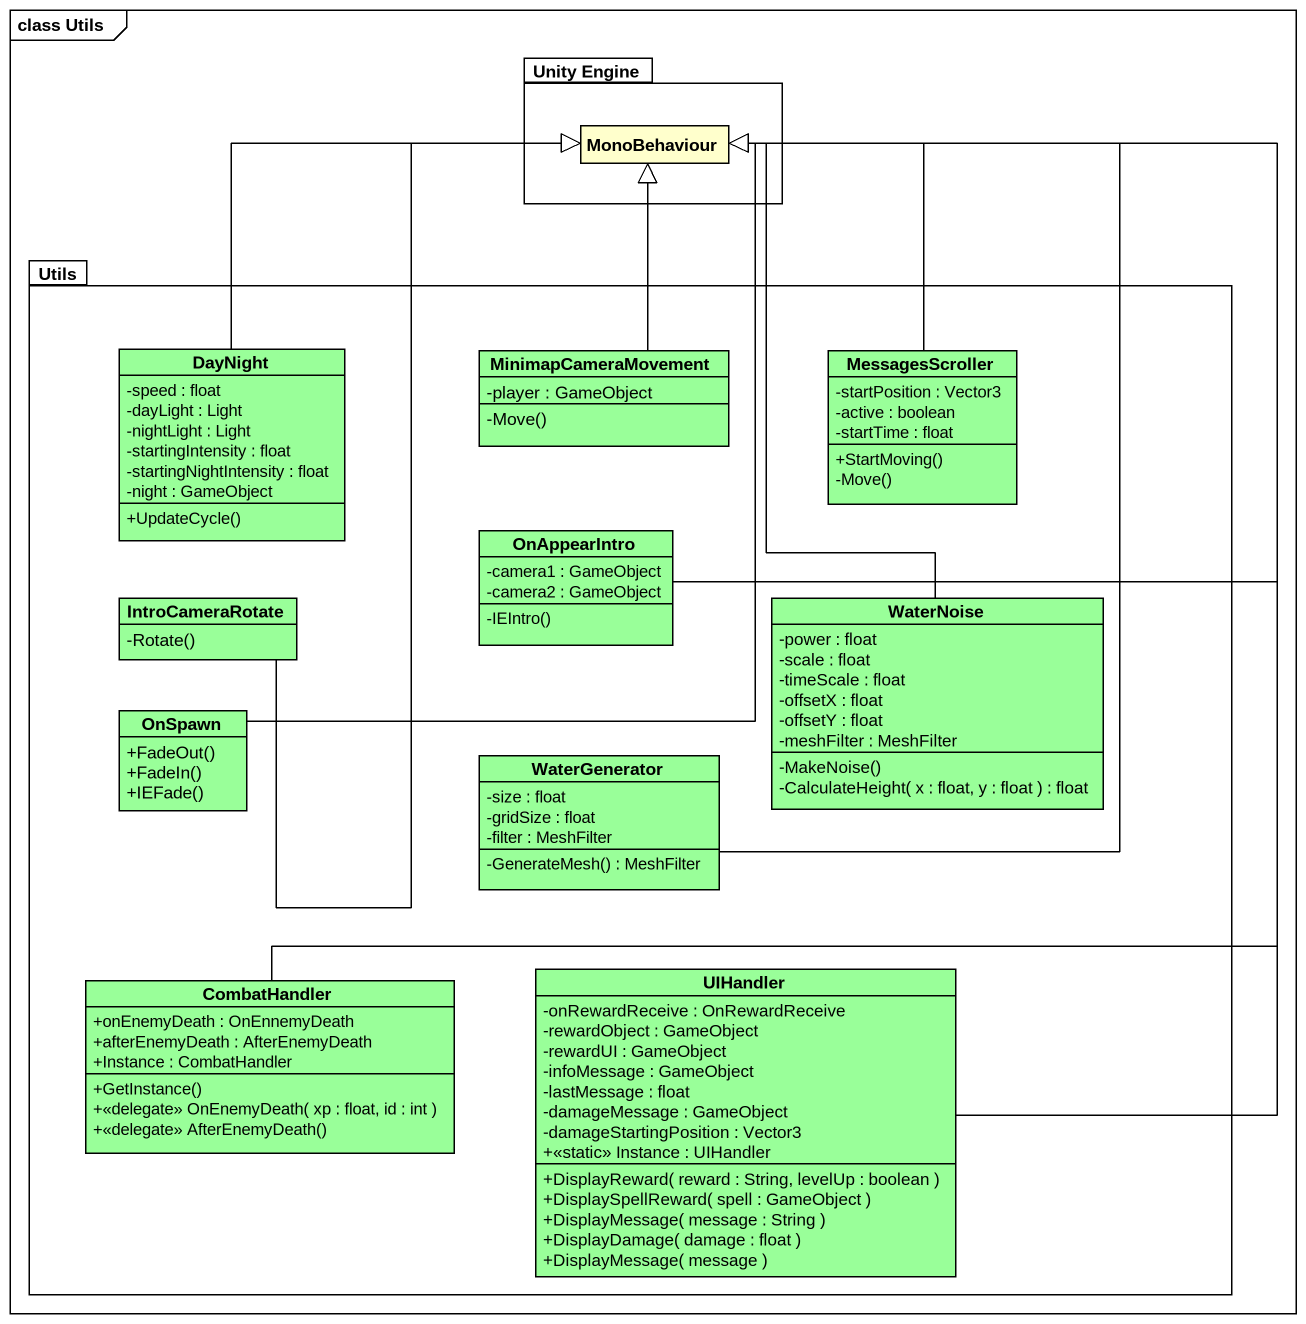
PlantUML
@startuml
mainframe class Utils
hide circle
hide empty members
skinparam classAttributeIconSize 0
package "Unity Engine" as Unity_Engine {
  class MonoBehaviour
}
package Utils {
  class DayNight #99FF99 {
    -speed : float
    -dayLight : Light
    -nightLight : Light
    -startingIntensity : float
    -startingNightIntensity : float
    -night : GameObject
    +UpdateCycle()
  }
  class MinimapCameraMovement #99FF99 {
    -player : GameObject
    -Move()
  }
  class MessagesScroller #99FF99 {
    -startPosition : Vector3
    -active : boolean
    -startTime : float
    +StartMoving()
    -Move()
  }
  class OnAppearIntro #99FF99 {
    -camera1 : GameObject
    -camera2 : GameObject
    -IEIntro()
  }
  class IntroCameraRotate #99FF99 {
    -Rotate()
  }
  class WaterNoise #99FF99 {
    -power : float
    -scale : float
    -timeScale : float
    -offsetX : float
    -offsetY : float
    -meshFilter : MeshFilter
    -MakeNoise()
    -CalculateHeight( x : float, y : float ) : float
  }
  class OnSpawn #99FF99 {
    +FadeOut()
    +FadeIn()
    +IEFade()
  }
  class WaterGenerator #99FF99 {
    -size : float
    -gridSize : float
    -filter : MeshFilter
    -GenerateMesh() : MeshFilter
  }
  class CombatHandler #99FF99 {
    +onEnemyDeath : OnEnnemyDeath
    +afterEnemyDeath : AfterEnemyDeath
    +Instance : CombatHandler
    +GetInstance()
    +<<delegate>> OnEnemyDeath( xp : float, id : int )
    +<<delegate>> AfterEnemyDeath()
  }
  class UIHandler #99FF99 {
    -onRewardReceive : OnRewardReceive
    -rewardObject : GameObject
    -rewardUI : GameObject
    -infoMessage : GameObject
    -lastMessage : float
    -damageMessage : GameObject
    -damageStartingPosition : Vector3
    +<<static>> Instance : UIHandler
    +DisplayReward( reward : String, levelUp : boolean )
    +DisplaySpellReward( spell : GameObject )
    +DisplayMessage( message : String )
    +DisplayDamage( damage : float )
    +DisplayMessage( message )
  }
}
DayNight -up-|> MonoBehaviour
MinimapCameraMovement -up-|> MonoBehaviour
MessagesScroller -up-|> MonoBehaviour
OnAppearIntro -up-|> MonoBehaviour
IntroCameraRotate -up-|> MonoBehaviour
WaterNoise -up-|> MonoBehaviour
OnSpawn -up-|> MonoBehaviour
WaterGenerator -up-|> MonoBehaviour
CombatHandler -up-|> MonoBehaviour
UIHandler -up-|> MonoBehaviour
@enduml
